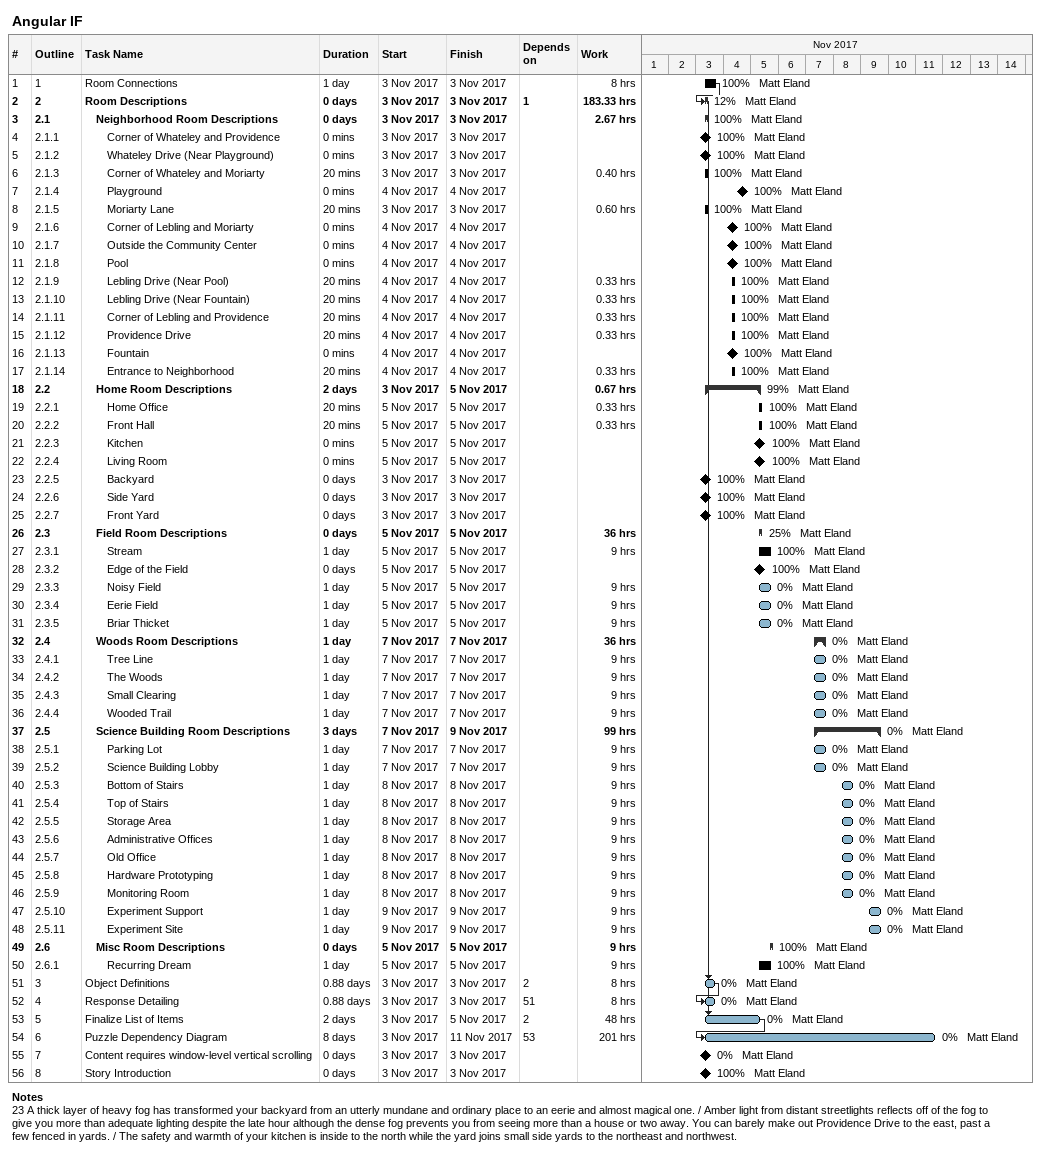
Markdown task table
Angular IF

| ID | WBS | Task | Duration | Start | Finish | Predecessors | Resources | % complete | Work (h) |
|---|---|---|---|---|---|---|---|---|---|
| 1 | 1 | Room Connections | 1d | 2017-11-03 | 2017-11-03 |  | Matt Eland | 100 | 8 |
| 2 | 2 | **Room Descriptions** | 0d | 2017-11-03 | 2017-11-03 | 1 | Matt Eland | 12 | 183.33 |
| 3 | 2.1 | **Neighborhood Room Descriptions** | 0d | 2017-11-03 | 2017-11-03 |  | Matt Eland | 100 | 2.67 |
| 4 | 2.1.1 | Corner of Whateley and Providence | 0min | 2017-11-03 | 2017-11-03 |  | Matt Eland | 100 |  |
| 5 | 2.1.2 | Whateley Drive (Near Playground) | 0min | 2017-11-03 | 2017-11-03 |  | Matt Eland | 100 |  |
| 6 | 2.1.3 | Corner of Whateley and Moriarty | 20min | 2017-11-03 | 2017-11-03 |  | Matt Eland | 100 | 0.40 |
| 7 | 2.1.4 | Playground | 0min | 2017-11-04 | 2017-11-04 |  | Matt Eland | 100 |  |
| 8 | 2.1.5 | Moriarty Lane | 20min | 2017-11-03 | 2017-11-03 |  | Matt Eland | 100 | 0.60 |
| 9 | 2.1.6 | Corner of Lebling and Moriarty | 0min | 2017-11-04 | 2017-11-04 |  | Matt Eland | 100 |  |
| 10 | 2.1.7 | Outside the Community Center | 0min | 2017-11-04 | 2017-11-04 |  | Matt Eland | 100 |  |
| 11 | 2.1.8 | Pool | 0min | 2017-11-04 | 2017-11-04 |  | Matt Eland | 100 |  |
| 12 | 2.1.9 | Lebling Drive (Near Pool) | 20min | 2017-11-04 | 2017-11-04 |  | Matt Eland | 100 | 0.33 |
| 13 | 2.1.10 | Lebling Drive (Near Fountain) | 20min | 2017-11-04 | 2017-11-04 |  | Matt Eland | 100 | 0.33 |
| 14 | 2.1.11 | Corner of Lebling and Providence | 20min | 2017-11-04 | 2017-11-04 |  | Matt Eland | 100 | 0.33 |
| 15 | 2.1.12 | Providence Drive | 20min | 2017-11-04 | 2017-11-04 |  | Matt Eland | 100 | 0.33 |
| 16 | 2.1.13 | Fountain | 0min | 2017-11-04 | 2017-11-04 |  | Matt Eland | 100 |  |
| 17 | 2.1.14 | Entrance to Neighborhood | 20min | 2017-11-04 | 2017-11-04 |  | Matt Eland | 100 | 0.33 |
| 18 | 2.2 | **Home Room Descriptions** | 2d | 2017-11-03 | 2017-11-05 |  | Matt Eland | 99 | 0.67 |
| 19 | 2.2.1 | Home Office | 20min | 2017-11-05 | 2017-11-05 |  | Matt Eland | 100 | 0.33 |
| 20 | 2.2.2 | Front Hall | 20min | 2017-11-05 | 2017-11-05 |  | Matt Eland | 100 | 0.33 |
| 21 | 2.2.3 | Kitchen | 0min | 2017-11-05 | 2017-11-05 |  | Matt Eland | 100 |  |
| 22 | 2.2.4 | Living Room | 0min | 2017-11-05 | 2017-11-05 |  | Matt Eland | 100 |  |
| 23 | 2.2.5 | Backyard | 0d | 2017-11-03 | 2017-11-03 |  | Matt Eland | 100 |  |
| 24 | 2.2.6 | Side Yard | 0d | 2017-11-03 | 2017-11-03 |  | Matt Eland | 100 |  |
| 25 | 2.2.7 | Front Yard | 0d | 2017-11-03 | 2017-11-03 |  | Matt Eland | 100 |  |
| 26 | 2.3 | **Field Room Descriptions** | 0d | 2017-11-05 | 2017-11-05 |  | Matt Eland | 25 | 36 |
| 27 | 2.3.1 | Stream | 1d | 2017-11-05 | 2017-11-05 |  | Matt Eland | 100 | 9 |
| 28 | 2.3.2 | Edge of the Field | 0d | 2017-11-05 | 2017-11-05 |  | Matt Eland | 100 |  |
| 29 | 2.3.3 | Noisy Field | 1d | 2017-11-05 | 2017-11-05 |  | Matt Eland | 0 | 9 |
| 30 | 2.3.4 | Eerie Field | 1d | 2017-11-05 | 2017-11-05 |  | Matt Eland | 0 | 9 |
| 31 | 2.3.5 | Briar Thicket | 1d | 2017-11-05 | 2017-11-05 |  | Matt Eland | 0 | 9 |
| 32 | 2.4 | **Woods Room Descriptions** | 1d | 2017-11-07 | 2017-11-07 |  | Matt Eland | 0 | 36 |
| 33 | 2.4.1 | Tree Line | 1d | 2017-11-07 | 2017-11-07 |  | Matt Eland | 0 | 9 |
| 34 | 2.4.2 | The Woods | 1d | 2017-11-07 | 2017-11-07 |  | Matt Eland | 0 | 9 |
| 35 | 2.4.3 | Small Clearing | 1d | 2017-11-07 | 2017-11-07 |  | Matt Eland | 0 | 9 |
| 36 | 2.4.4 | Wooded Trail | 1d | 2017-11-07 | 2017-11-07 |  | Matt Eland | 0 | 9 |
| 37 | 2.5 | **Science Building Room Descriptions** | 3d | 2017-11-07 | 2017-11-09 |  | Matt Eland | 0 | 99 |
| 38 | 2.5.1 | Parking Lot | 1d | 2017-11-07 | 2017-11-07 |  | Matt Eland | 0 | 9 |
| 39 | 2.5.2 | Science Building Lobby | 1d | 2017-11-07 | 2017-11-07 |  | Matt Eland | 0 | 9 |
| 40 | 2.5.3 | Bottom of Stairs | 1d | 2017-11-08 | 2017-11-08 |  | Matt Eland | 0 | 9 |
| 41 | 2.5.4 | Top of Stairs | 1d | 2017-11-08 | 2017-11-08 |  | Matt Eland | 0 | 9 |
| 42 | 2.5.5 | Storage Area | 1d | 2017-11-08 | 2017-11-08 |  | Matt Eland | 0 | 9 |
| 43 | 2.5.6 | Administrative Offices | 1d | 2017-11-08 | 2017-11-08 |  | Matt Eland | 0 | 9 |
| 44 | 2.5.7 | Old Office | 1d | 2017-11-08 | 2017-11-08 |  | Matt Eland | 0 | 9 |
| 45 | 2.5.8 | Hardware Prototyping | 1d | 2017-11-08 | 2017-11-08 |  | Matt Eland | 0 | 9 |
| 46 | 2.5.9 | Monitoring Room | 1d | 2017-11-08 | 2017-11-08 |  | Matt Eland | 0 | 9 |
| 47 | 2.5.10 | Experiment Support | 1d | 2017-11-09 | 2017-11-09 |  | Matt Eland | 0 | 9 |
| 48 | 2.5.11 | Experiment Site | 1d | 2017-11-09 | 2017-11-09 |  | Matt Eland | 0 | 9 |
| 49 | 2.6 | **Misc Room Descriptions** | 0d | 2017-11-05 | 2017-11-05 |  | Matt Eland | 100 | 9 |
| 50 | 2.6.1 | Recurring Dream | 1d | 2017-11-05 | 2017-11-05 |  | Matt Eland | 100 | 9 |
| 51 | 3 | Object Definitions | 0.88d | 2017-11-03 | 2017-11-03 | 2 | Matt Eland | 0 | 8 |
| 52 | 4 | Response Detailing | 0.88d | 2017-11-03 | 2017-11-03 | 51 | Matt Eland | 0 | 8 |
| 53 | 5 | Finalize List of Items | 2d | 2017-11-03 | 2017-11-05 | 2 | Matt Eland | 0 | 48 |
| 54 | 6 | Puzzle Dependency Diagram | 8d | 2017-11-03 | 2017-11-11 | 53 | Matt Eland | 0 | 201 |
| 55 | 7 | Content requires window-level vertical scrolling | 0d | 2017-11-03 | 2017-11-03 |  | Matt Eland | 0 |  |
| 56 | 8 | Story Introduction | 0d | 2017-11-03 | 2017-11-03 |  | Matt Eland | 100 |  |

Notes
- 23: A thick layer of heavy fog has transformed your backyard from an utterly mundane and ordinary place to an eerie and almost magical one. / Amber light from distant streetlights reflects off of the fog to give you more than adequate lighting despite the late hour although the dense fog prevents you from seeing more than a house or two away. You can barely make out Providence Drive to the east, past a few fenced in yards. / The safety and warmth of your kitchen is inside to the north while the yard joins small side yards to the northeast and northwest.
